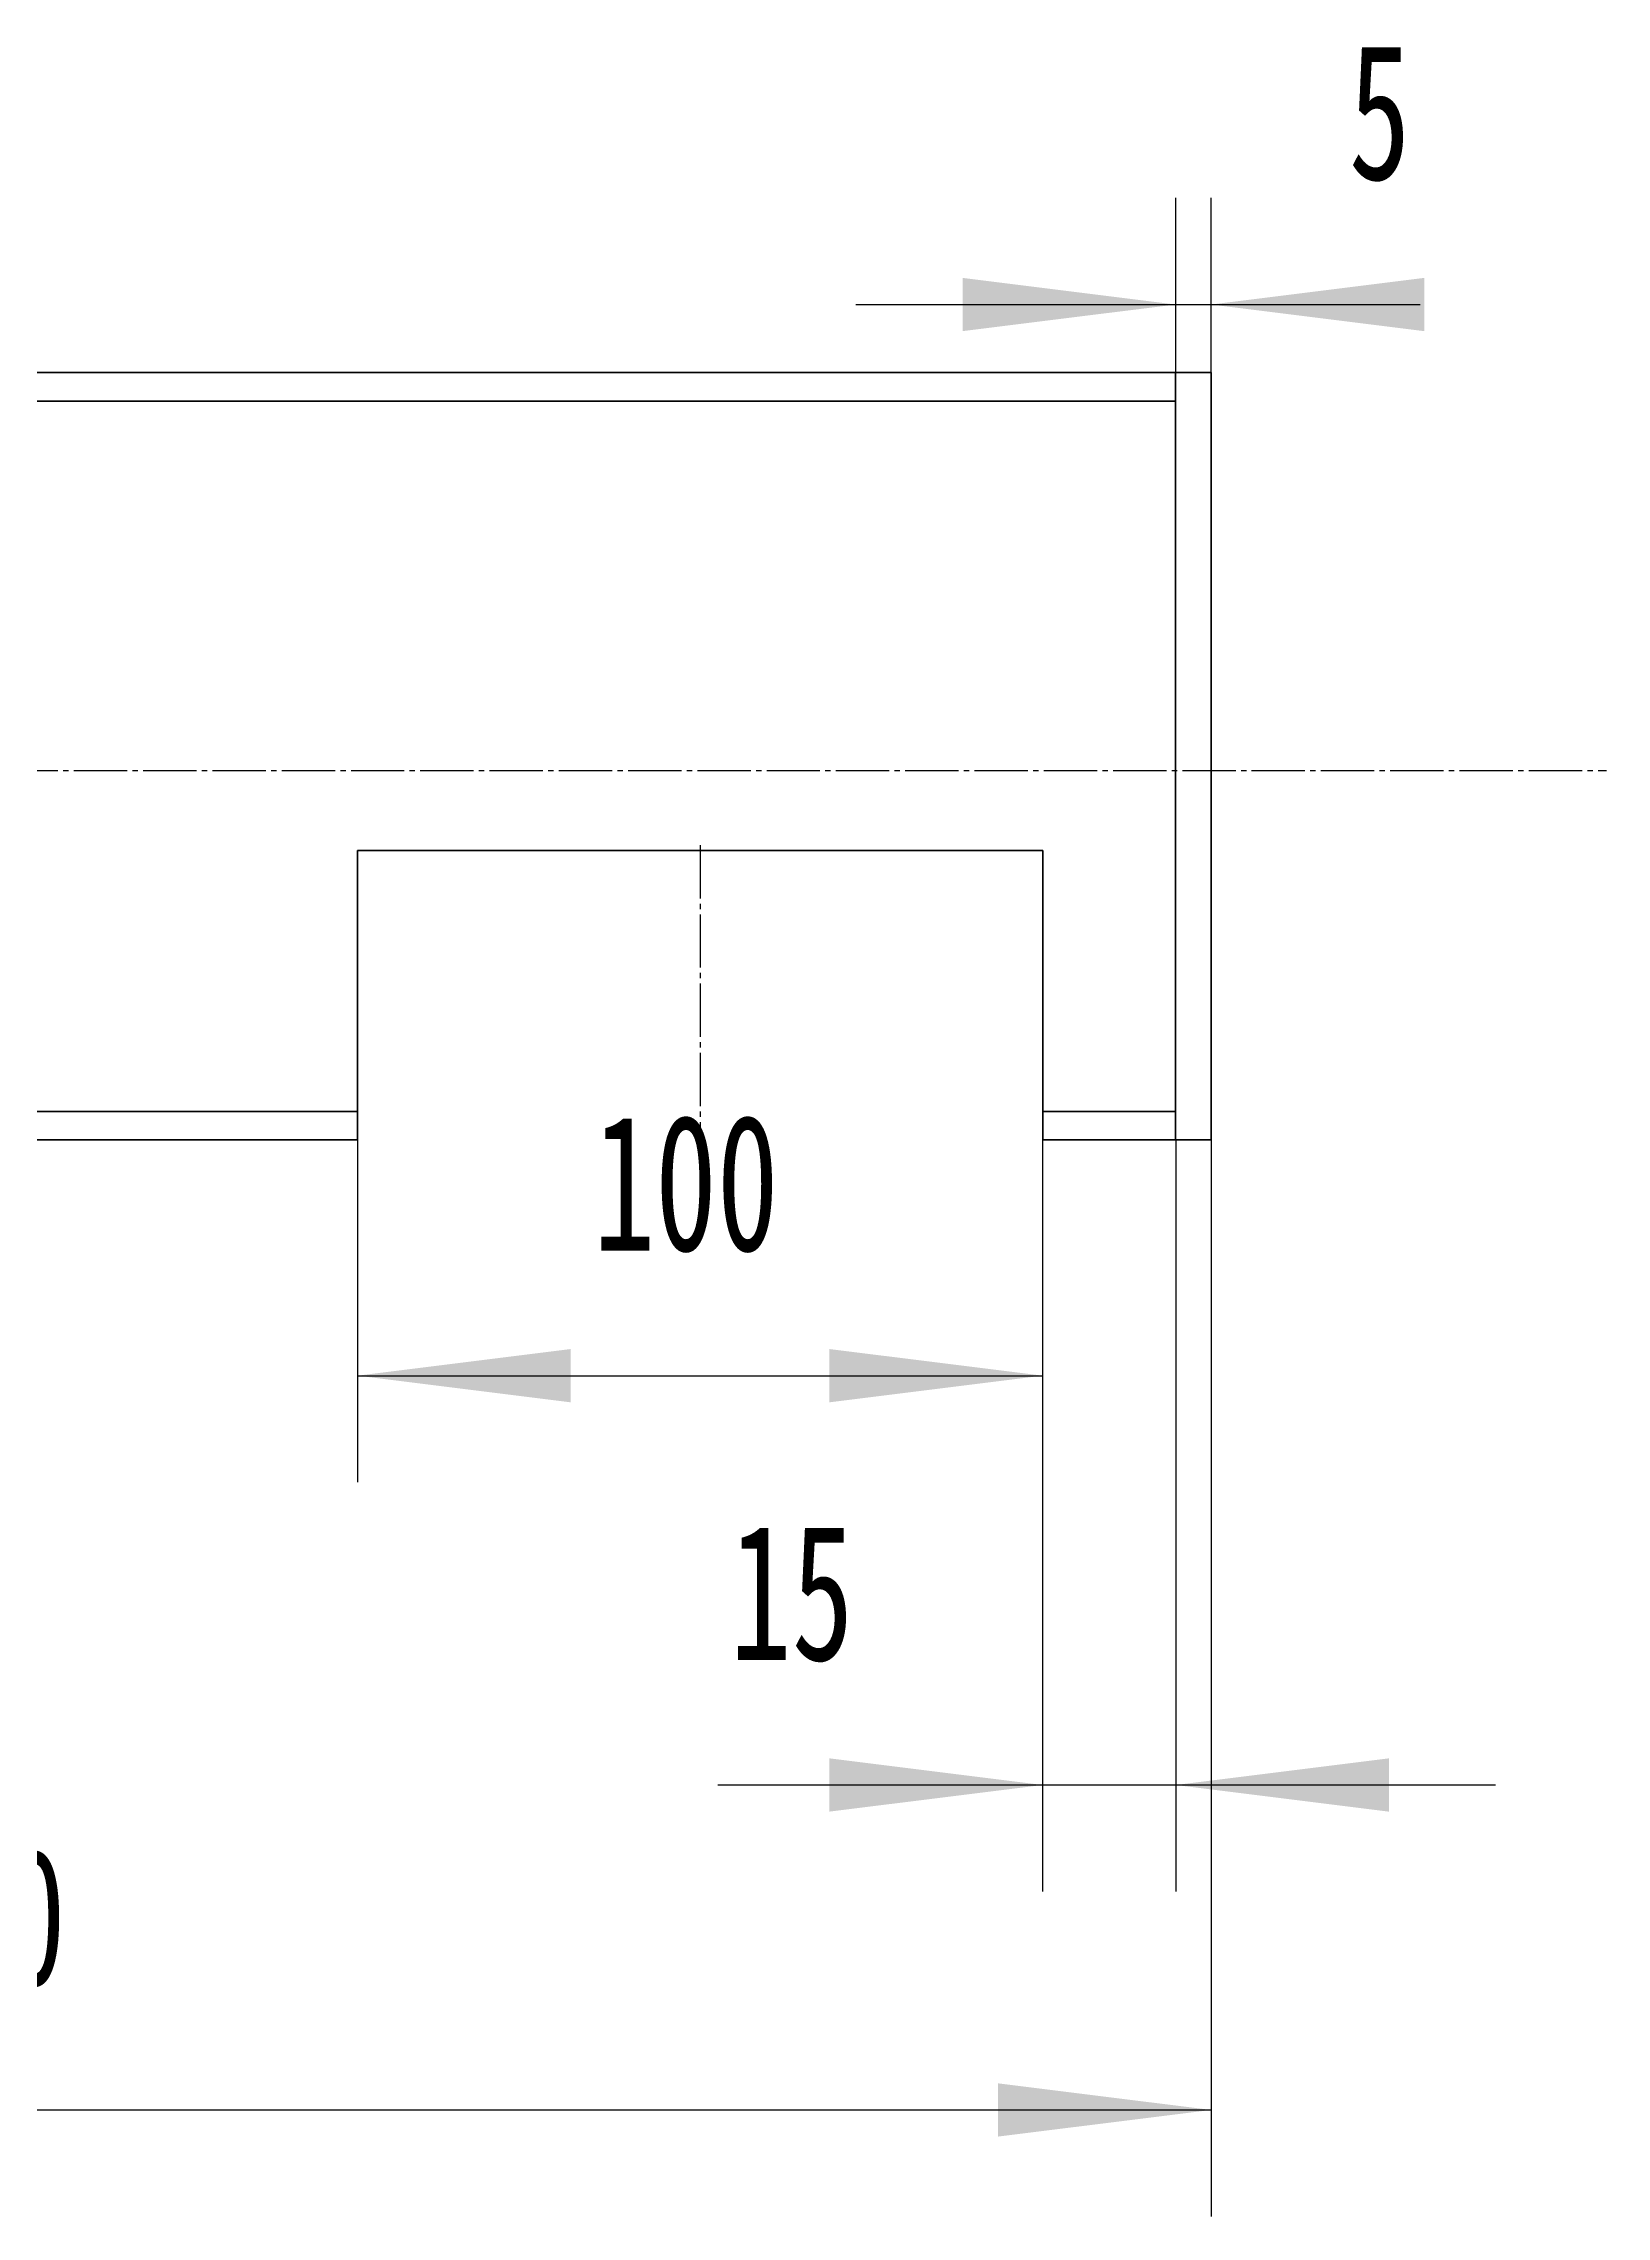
# Model space of a CAD drawing. Header units: millimetres. Extents: x -8910 to 8910, y -12615 to 12615.
# Drawn here: x 58 to 938, y 10113 to 11336 of the extents above; entities that cross this region are included whole.
import ezdxf

# ---------------------------------------------------------------- set-up
doc = ezdxf.new("R2010")
doc.units = ezdxf.units.MM
doc.linetypes.add('EB_DASHDOT', pattern=[39, 30, -3, 3, -3])
for name, color, linetype, lineweight in [('CAXA0', 7, 'Continuous', 50), ('CAXA1', 1, 'EB_DASHDOT', 25), ('CAXA4', 3, 'Continuous', 15)]:
    doc.layers.add(name, color=color, linetype=linetype, lineweight=lineweight)
doc.styles.add('UserTxtStyle1', font='FSGB2312.ttf', dxfattribs={"width": 0.667})
doc.styles.add('标准', font='FSGB2312.ttf', dxfattribs={"width": 0.667})
doc.dimstyles.new('标准', dxfattribs={"dimtxt": 3.5, "dimasz": 4, "dimexe": 2, "dimexo": 0, "dimtad": 1, "dimdsep": 46, "dimtxsty": '标准', "dimcen": 0, "dimdle": 6, "dimaunit": 1, "dimazin": 2, "dimtfac": 1, "dimtdec": 3, "dimtmove": 0, "dimatfit": 3, "dimfxl": 0, "dimtolj": 1, "dimtzin": 0, "dimarcsym": 0})

# ---------------------------------------------------------------- blocks, each defined once
blk = doc.blocks.new('*CAXBLOCK153152')
at = {"layer": 'CAXA4', "linetype": 'Continuous', "lineweight": 25, "transparency": 16777216}
for points in [[(695.5, 11189.3), (575.5, 11174.3), (575.5, 11204.3)], [(715.5, 11189.3), (835.5, 11174.3), (835.5, 11204.3)]]:
    blk.add_hatch(color=0, dxfattribs=at).paths.add_polyline_path(points, flags=0)
at = {"layer": 'CAXA4', "color": 0, "linetype": 'Continuous', "lineweight": 25, "transparency": 16777216}
for p, q in [((695.5, 11150.9), (695.5, 11249.3)), ((715.5, 11150.9), (715.5, 11249.3)), ((515.5, 11189.3), (833.1, 11189.3))]:
    blk.add_line(p, q, dxfattribs=at)
at = {"layer": 'CAXA4', "color": 0, "linetype": 'Continuous', "lineweight": 25, "transparency": 16777216, "insert": (792.9, 11336.3), "char_height": 76.6, "attachment_point": 1, "style": 'UserTxtStyle1'}
blk.add_mtext('\\fFangSong_GB2312|b0|i0|p34;5', dxfattribs=at)
blk = doc.blocks.new('*CAXBLOCK154153')
at = {"layer": 'CAXA4', "linetype": 'Continuous', "lineweight": 25, "transparency": 16777216}
for points in [[(234.9, 10586.1), (354.9, 10571.1), (354.9, 10601.1)], [(620.6, 10586.1), (500.6, 10571.1), (500.6, 10601.1)]]:
    blk.add_hatch(color=0, dxfattribs=at).paths.add_polyline_path(points, flags=0)
at = {"layer": 'CAXA4', "color": 0, "linetype": 'Continuous', "lineweight": 25, "transparency": 16777216}
for p, q in [((234.9, 10881.9), (234.9, 10526.1)), ((620.6, 10718.9), (620.6, 10526.1)), ((234.9, 10586.1), (620.6, 10586.1))]:
    blk.add_line(p, q, dxfattribs=at)
at = {"layer": 'CAXA4', "color": 0, "linetype": 'Continuous', "lineweight": 25, "transparency": 16777216, "insert": (367.7, 10733.1), "char_height": 76.6, "attachment_point": 1, "style": 'UserTxtStyle1'}
blk.add_mtext('\\fFangSong_GB2312|b0|i0|p34;100', dxfattribs=at)
blk = doc.blocks.new('*CAXBLOCK155154')
at = {"layer": 'CAXA4', "linetype": 'Continuous', "lineweight": 25, "transparency": 16777216}
for points in [[(620.6, 10355.6), (500.6, 10340.6), (500.6, 10370.6)], [(695.5, 10355.6), (815.5, 10340.6), (815.5, 10370.6)]]:
    blk.add_hatch(color=0, dxfattribs=at).paths.add_polyline_path(points, flags=0)
at = {"layer": 'CAXA4', "color": 0, "linetype": 'Continuous', "lineweight": 25, "transparency": 16777216}
for p, q in [((620.6, 10718.9), (620.6, 10295.6)), ((695.5, 10718.9), (695.5, 10295.6)), ((437.8, 10355.6), (875.5, 10355.6))]:
    blk.add_line(p, q, dxfattribs=at)
at = {"layer": 'CAXA4', "color": 0, "linetype": 'Continuous', "lineweight": 25, "transparency": 16777216, "insert": (444.6, 10502.5), "char_height": 76.6, "attachment_point": 1, "style": 'UserTxtStyle1'}
blk.add_mtext('\\fFangSong_GB2312|b0|i0|p34;15', dxfattribs=at)
blk = doc.blocks.new('*CAXBLOCK156155')
at = {"layer": 'CAXA4', "linetype": 'Continuous', "lineweight": 25, "transparency": 16777216}
for points in [[(-662.5, 10172.6), (-542.5, 10157.6), (-542.5, 10187.6)], [(715.5, 10172.6), (595.5, 10157.6), (595.5, 10187.6)]]:
    blk.add_hatch(color=0, dxfattribs=at).paths.add_polyline_path(points, flags=0)
at = {"layer": 'CAXA4', "color": 0, "linetype": 'Continuous', "lineweight": 25, "transparency": 16777216}
for p, q in [((715.5, 10718.9), (715.5, 10112.6)), ((-662.5, 10595.7), (-662.5, 10112.6)), ((-662.5, 10172.6), (715.5, 10172.6))]:
    blk.add_line(p, q, dxfattribs=at)
at = {"layer": 'CAXA4', "color": 0, "linetype": 'Continuous', "lineweight": 25, "transparency": 16777216, "insert": (-33.6, 10319.6), "char_height": 76.6, "attachment_point": 1, "style": 'UserTxtStyle1'}
blk.add_mtext('\\fFangSong_GB2312|b0|i0|p34;310', dxfattribs=at)

msp = doc.modelspace()

# ---------------------------------------------------------------- linework, layer by layer
at = {"layer": 'CAXA0'}
for p, q in [((-585.69, 11150.941), (715.479, 11150.941)), ((695.479, 11150.941), (695.479, 10718.941)), ((715.479, 11150.941), (715.479, 10718.941)), ((-585.69, 11134.941), (695.479, 11134.941)), ((234.908, 10881.865), (234.908, 10718.941)), ((234.908, 10881.865), (620.628, 10881.865)), ((620.628, 10881.865), (620.628, 10718.941)), ((-585.69, 10734.941), (234.908, 10734.941)), ((620.628, 10734.941), (695.479, 10734.941)), ((-585.69, 10718.941), (234.908, 10718.941)), ((620.628, 10718.941), (715.479, 10718.941))]:
    msp.add_line(p, q, dxfattribs=at)
at = {"layer": 'CAXA1', "linetype": 'EB_DASHDOT', "lineweight": 25}
for p, q in [((-821.723, 10926.941), (938.036, 10926.941)), ((427.768, 10884.865), (427.768, 10715.941))]:
    msp.add_line(p, q, dxfattribs=at)

# ---------------------------------------------------------------- dimensions: what is measured, and where the dimension line sits
at = {"layer": 'CAXA4'}
for base, p1, p2, text, picture, middle in [((810.341, 11189.341), (695.479, 11150.941), (715.479, 11150.941), '\\fFangSong_GB2312;5', '*CAXBLOCK153152', (810.341, 11283.841)), ((465.773, 10586.141), (234.908, 10881.865), (620.628, 10718.941), '\\fFangSong_GB2312;100', '*CAXBLOCK154153', (427.768, 10680.641)), ((209.105, 10172.582), (-662.49, 10595.741), (715.479, 10718.941), '\\fFangSong_GB2312;310', '*CAXBLOCK156155', (26.494, 10267.082)), ((483.353, 10355.564), (620.628, 10718.941), (695.479, 10718.941), '\\fFangSong_GB2312;15', '*CAXBLOCK155154', (483.353, 10450.064))]:
    dim = msp.add_linear_dim(base=base, p1=p1, p2=p2, text=text, dimstyle='标准', dxfattribs=at)
    dim.commit()
    dim.dimension.update_dxf_attribs({"geometry": picture, "text_midpoint": middle})

doc.saveas('drawing.dxf')
